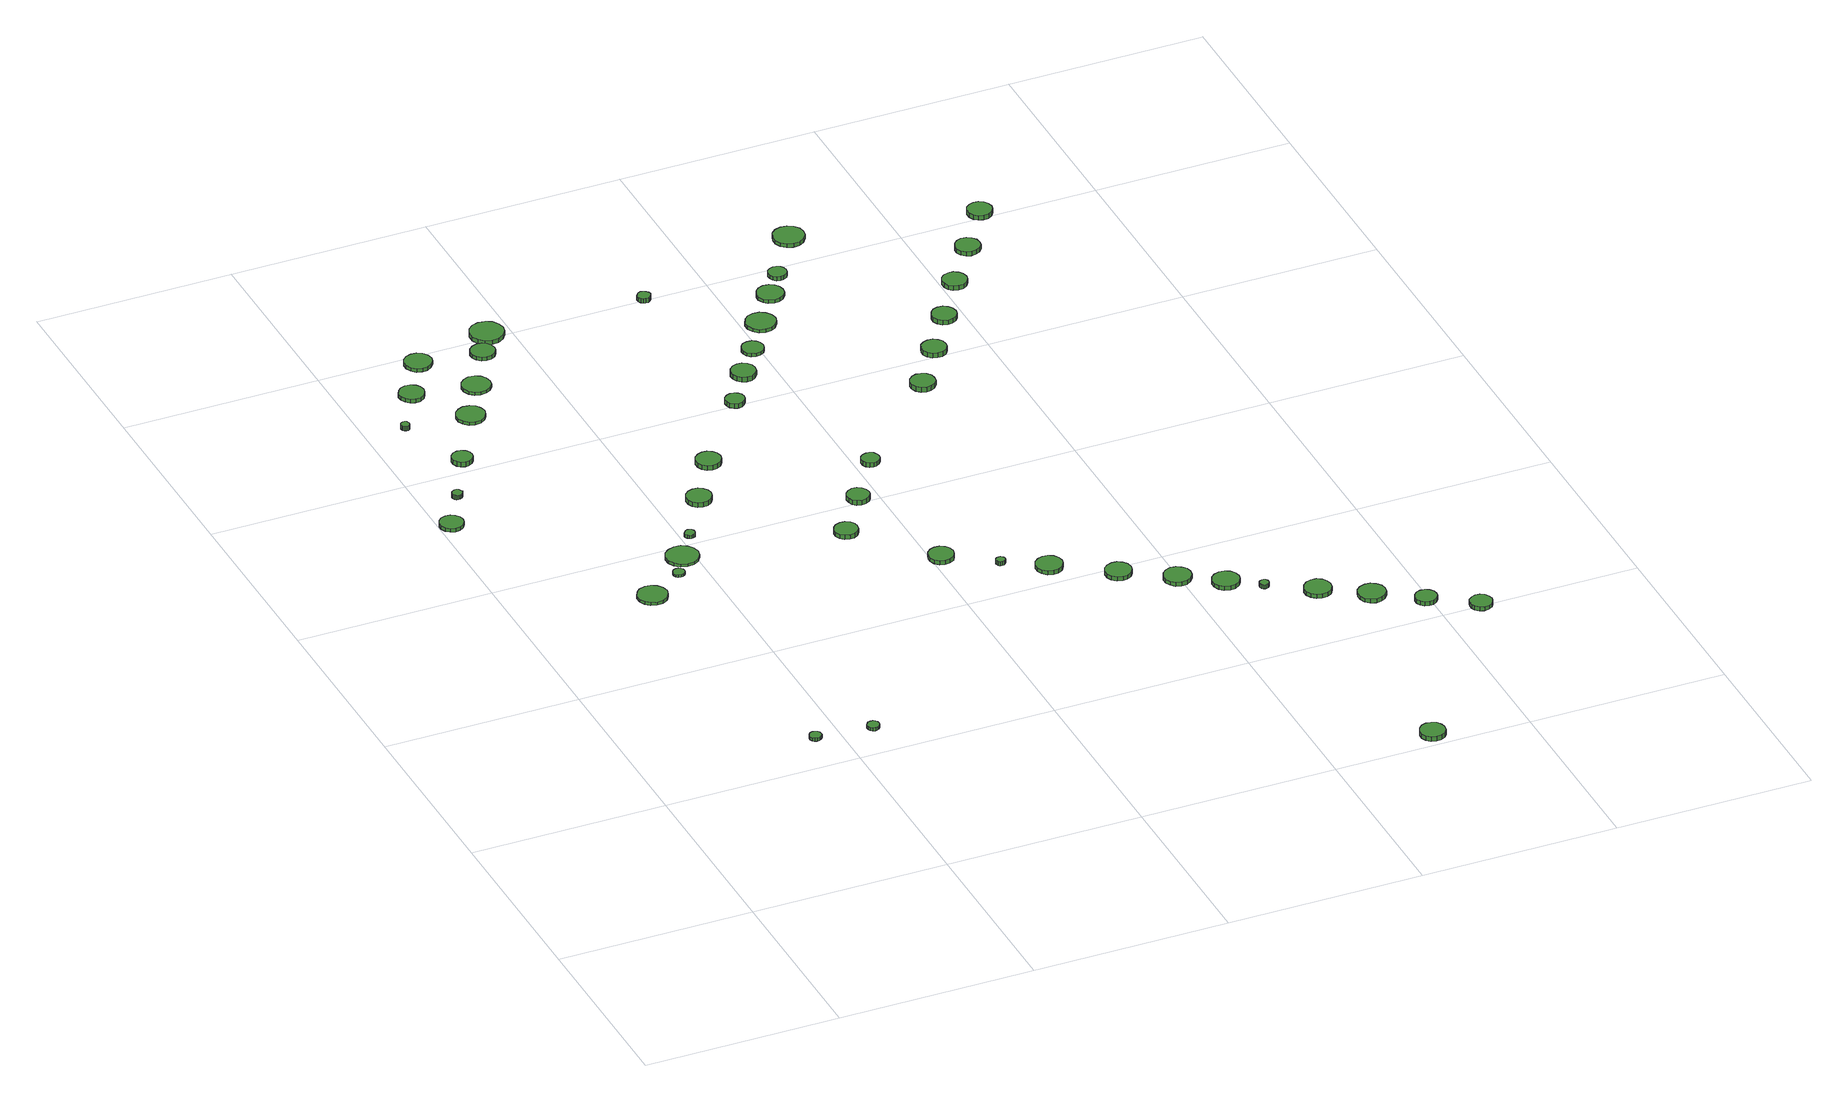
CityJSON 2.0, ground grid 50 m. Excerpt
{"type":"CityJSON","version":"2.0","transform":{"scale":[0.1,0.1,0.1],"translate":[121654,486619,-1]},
"CityObjects":{
"tree1":{"type":"SolitaryVegetationObject","attributes":{"function":"something"},"geometry":[{"type":"MultiSurface","lod":"1","boundaries":[[[0,1,2,3,4,5,6,7,8,9,10,11,12,13,14]],[[15,16,17,18,19,20,21,22,23,24,25,26,27,28,29]],[[0,29,28,1]],[[1,28,27,2]],[[2,27,26,3]],[[3,26,25,4]],[[4,25,24,5]],[[5,24,23,6]],[[6,23,22,7]],[[7,22,21,8]],[[8,21,20,9]],[[9,20,19,10]],[[10,19,18,11]],[[11,18,17,12]],[[12,17,16,13]],[[13,16,15,14]],[[14,15,29,0]]]}]},
"tree2":{"type":"SolitaryVegetationObject","attributes":{"function":"something"},"geometry":[{"type":"MultiSurface","lod":"1","boundaries":[[[30,31,32,33,34,35,36,37,38,39,40,41,42,43,44]],[[45,46,47,48,49,50,51,52,53,54,55,56,57,58,59]],[[30,59,58,31]],[[31,58,57,32]],[[32,57,56,33]],[[33,56,55,34]],[[34,55,54,35]],[[35,54,53,36]],[[36,53,52,37]],[[37,52,51,38]],[[38,51,50,39]],[[39,50,49,40]],[[40,49,48,41]],[[41,48,47,42]],[[42,47,46,43]],[[43,46,45,44]],[[44,45,59,30]]]}]},
"tree3":{"type":"SolitaryVegetationObject","attributes":{"function":"something"},"geometry":[{"type":"MultiSurface","lod":"1","boundaries":[[[60,61,62,63,64,65,66,67,68,69,70,71,72,73,74]],[[75,76,77,78,79,80,81,82,83,84,85,86,87,88,89]],[[60,89,88,61]],[[61,88,87,62]],[[62,87,86,63]],[[63,86,85,64]],[[64,85,84,65]],[[65,84,83,66]],[[66,83,82,67]],[[67,82,81,68]],[[68,81,80,69]],[[69,80,79,70]],[[70,79,78,71]],[[71,78,77,72]],[[72,77,76,73]],[[73,76,75,74]],[[74,75,89,60]]]}]},
"tree4":{"type":"SolitaryVegetationObject","attributes":{"function":"something"},"geometry":[{"type":"MultiSurface","lod":"1","boundaries":[[[90,91,92,93,94,95,96,97,98,99,100,101,102,103,104]],[[105,106,107,108,109,110,111,112,113,114,115,116,117,118,119]],[[90,119,118,91]],[[91,118,117,92]],[[92,117,116,93]],[[93,116,115,94]],[[94,115,114,95]],[[95,114,113,96]],[[96,113,112,97]],[[97,112,111,98]],[[98,111,110,99]],[[99,110,109,100]],[[100,109,108,101]],[[101,108,107,102]],[[102,107,106,103]],[[103,106,105,104]],[[104,105,119,90]]]}]},
"tree5":{"type":"SolitaryVegetationObject","attributes":{"function":"something"},"geometry":[{"type":"MultiSurface","lod":"1","boundaries":[[[120,121,122,123,124,125,126,127,128,129,130,131,132,133,134]],[[135,136,137,138,139,140,141,142,143,144,145,146,147,148,149]],[[120,149,148,121]],[[121,148,147,122]],[[122,147,146,123]],[[123,146,145,124]],[[124,145,144,125]],[[125,144,143,126]],[[126,143,142,127]],[[127,142,141,128]],[[128,141,140,129]],[[129,140,139,130]],[[130,139,138,131]],[[131,138,137,132]],[[132,137,136,133]],[[133,136,135,134]],[[134,135,149,120]]]}]},
"tree6":{"type":"SolitaryVegetationObject","attributes":{"function":"something"},"geometry":[{"type":"MultiSurface","lod":"1","boundaries":[[[150,151,152,153,154,155,156,157,158,159,160,161,162,163,164]],[[165,166,167,168,169,170,171,172,173,174,175,176,177,178,179]],[[150,179,178,151]],[[151,178,177,152]],[[152,177,176,153]],[[153,176,175,154]],[[154,175,174,155]],[[155,174,173,156]],[[156,173,172,157]],[[157,172,171,158]],[[158,171,170,159]],[[159,170,169,160]],[[160,169,168,161]],[[161,168,167,162]],[[162,167,166,163]],[[163,166,165,164]],[[164,165,179,150]]]}]},
"tree7":{"type":"SolitaryVegetationObject","attributes":{"function":"something"},"geometry":[{"type":"MultiSurface","lod":"1","boundaries":[[[180,181,182,183,184,185,186,187,188,189,190,191,192,193,194]],[[195,196,197,198,199,200,201,202,203,204,205,206,207,208,209]],[[180,209,208,181]],[[181,208,207,182]],[[182,207,206,183]],[[183,206,205,184]],[[184,205,204,185]],[[185,204,203,186]],[[186,203,202,187]],[[187,202,201,188]],[[188,201,200,189]],[[189,200,199,190]],[[190,199,198,191]],[[191,198,197,192]],[[192,197,196,193]],[[193,196,195,194]],[[194,195,209,180]]]}]},
"tree8":{"type":"SolitaryVegetationObject","attributes":{"function":"something"},"geometry":[{"type":"MultiSurface","lod":"1","boundaries":[[[210,211,212,213,214,215,216,217,218,219,220,221,222,223,224]],[[225,226,227,228,229,230,231,232,233,234,235,236,237,238,239]],[[210,239,238,211]],[[211,238,237,212]],[[212,237,236,213]],[[213,236,235,214]],[[214,235,234,215]],[[215,234,233,216]],[[216,233,232,217]],[[217,232,231,218]],[[218,231,230,219]],[[219,230,229,220]],[[220,229,228,221]],[[221,228,227,222]],[[222,227,226,223]],[[223,226,225,224]],[[224,225,239,210]]]}]},
"tree9":{"type":"SolitaryVegetationObject","attributes":{"function":"something"},"geometry":[{"type":"MultiSurface","lod":"1","boundaries":[[[240,241,242,243,244,245,246,247,248,249,250,251,252,253,254]],[[255,256,257,258,259,260,261,262,263,264,265,266,267,268,269]],[[240,269,268,241]],[[241,268,267,242]],[[242,267,266,243]],[[243,266,265,244]],[[244,265,264,245]],[[245,264,263,246]],[[246,263,262,247]],[[247,262,261,248]],[[248,261,260,249]],[[249,260,259,250]],[[250,259,258,251]],[[251,258,257,252]],[[252,257,256,253]],[[253,256,255,254]],[[254,255,269,240]]]}]},
"tree10":{"type":"SolitaryVegetationObject","attributes":{"function":"something"},"geometry":[{"type":"MultiSurface","lod":"1","boundaries":[[[270,271,272,273,274,275,276,277,278,279,280,281,282,283,284]],[[285,286,287,288,289,290,291,292,293,294,295,296,297,298,299]],[[270,299,298,271]],[[271,298,297,272]],[[272,297,296,273]],[[273,296,295,274]],[[274,295,294,275]],[[275,294,293,276]],[[276,293,292,277]],[[277,292,291,278]],[[278,291,290,279]],[[279,290,289,280]],[[280,289,288,281]],[[281,288,287,282]],[[282,287,286,283]],[[283,286,285,284]],[[284,285,299,270]]]}]},
"tree11":{"type":"SolitaryVegetationObject","attributes":{"function":"something"},"geometry":[{"type":"MultiSurface","lod":"1","boundaries":[[[300,301,302,303,304,305,306,307,308,309,310,311,312,313,314]],[[315,316,317,318,319,320,321,322,323,324,325,326,327,328,329]],[[300,329,328,301]],[[301,328,327,302]],[[302,327,326,303]],[[303,326,325,304]],[[304,325,324,305]],[[305,324,323,306]],[[306,323,322,307]],[[307,322,321,308]],[[308,321,320,309]],[[309,320,319,310]],[[310,319,318,311]],[[311,318,317,312]],[[312,317,316,313]],[[313,316,315,314]],[[314,315,329,300]]]}]},
"tree12":{"type":"SolitaryVegetationObject","attributes":{"function":"something"},"geometry":[{"type":"MultiSurface","lod":"1","boundaries":[[[330,331,332,333,334,335,336,337,338,339,340,341,342,343,344]],[[345,346,347,348,349,350,351,352,353,354,355,356,357,358,359]],[[330,359,358,331]],[[331,358,357,332]],[[332,357,356,333]],[[333,356,355,334]],[[334,355,354,335]],[[335,354,353,336]],[[336,353,352,337]],[[337,352,351,338]],[[338,351,350,339]],[[339,350,349,340]],[[340,349,348,341]],[[341,348,347,342]],[[342,347,346,343]],[[343,346,345,344]],[[344,345,359,330]]]}]},
"tree13":{"type":"SolitaryVegetationObject","attributes":{"function":"something"},"geometry":[{"type":"MultiSurface","lod":"1","boundaries":[[[360,361,362,363,364,365,366,367,368,369,370,371,372,373,374]],[[375,376,377,378,379,380,381,382,383,384,385,386,387,388,389]],[[360,389,388,361]],[[361,388,387,362]],[[362,387,386,363]],[[363,386,385,364]],[[364,385,384,365]],[[365,384,383,366]],[[366,383,382,367]],[[367,382,381,368]],[[368,381,380,369]],[[369,380,379,370]],[[370,379,378,371]],[[371,378,377,372]],[[372,377,376,373]],[[373,376,375,374]],[[374,375,389,360]]]}]},
"tree14":{"type":"SolitaryVegetationObject","attributes":{"function":"something"},"geometry":[{"type":"MultiSurface","lod":"1","boundaries":[[[390,391,392,393,394,395,396,397,398,399,400,401,402,403,404]],[[405,406,407,408,409,410,411,412,413,414,415,416,417,418,419]],[[390,419,418,391]],[[391,418,417,392]],[[392,417,416,393]],[[393,416,415,394]],[[394,415,414,395]],[[395,414,413,396]],[[396,413,412,397]],[[397,412,411,398]],[[398,411,410,399]],[[399,410,409,400]],[[400,409,408,401]],[[401,408,407,402]],[[402,407,406,403]],[[403,406,405,404]],[[404,405,419,390]]]}]},
"tree15":{"type":"SolitaryVegetationObject","attributes":{"function":"something"},"geometry":[{"type":"MultiSurface","lod":"1","boundaries":[[[420,421,422,423,424,425,426,427,428,429,430,431,432,433,434]],[[435,436,437,438,439,440,441,442,443,444,445,446,447,448,449]],[[420,449,448,421]],[[421,448,447,422]],[[422,447,446,423]],[[423,446,445,424]],[[424,445,444,425]],[[425,444,443,426]],[[426,443,442,427]],[[427,442,441,428]],[[428,441,440,429]],[[429,440,439,430]],[[430,439,438,431]],[[431,438,437,432]],[[432,437,436,433]],[[433,436,435,434]],[[434,435,449,420]]]}]},
"tree16":{"type":"SolitaryVegetationObject","attributes":{"function":"something"},"geometry":[{"type":"MultiSurface","lod":"1","boundaries":[[[450,451,452,453,454,455,456,457,458,459,460,461,462,463,464]],[[465,466,467,468,469,470,471,472,473,474,475,476,477,478,479]],[[450,479,478,451]],[[451,478,477,452]],[[452,477,476,453]],[[453,476,475,454]],[[454,475,474,455]],[[455,474,473,456]],[[456,473,472,457]],[[457,472,471,458]],[[458,471,470,459]],[[459,470,469,460]],[[460,469,468,461]],[[461,468,467,462]],[[462,467,466,463]],[[463,466,465,464]],[[464,465,479,450]]]}]},
"tree17":{"type":"SolitaryVegetationObject","attributes":{"function":"something"},"geometry":[{"type":"MultiSurface","lod":"1","boundaries":[[[480,481,482,483,484,485,486,487,488,489,490,491,492,493,494]],[[495,496,497,498,499,500,501,502,503,504,505,506,507,508,509]],[[480,509,508,481]],[[481,508,507,482]],[[482,507,506,483]],[[483,506,505,484]],[[484,505,504,485]],[[485,504,503,486]],[[486,503,502,487]],[[487,502,501,488]],[[488,501,500,489]],[[489,500,499,490]],[[490,499,498,491]],[[491,498,497,492]],[[492,497,496,493]],[[493,496,495,494]],[[494,495,509,480]]]}]},
"tree18":{"type":"SolitaryVegetationObject","attributes":{"function":"something"},"geometry":[{"type":"MultiSurface","lod":"1","boundaries":[[[510,511,512,513,514,515,516,517,518,519,520,521,522,523,524]],[[525,526,527,528,529,530,531,532,533,534,535,536,537,538,539]],[[510,539,538,511]],[[511,538,537,512]],[[512,537,536,513]],[[513,536,535,514]],[[514,535,534,515]],[[515,534,533,516]],[[516,533,532,517]],[[517,532,531,518]],[[518,531,530,519]],[[519,530,529,520]],[[520,529,528,521]],[[521,528,527,522]],[[522,527,526,523]],[[523,526,525,524]],[[524,525,539,510]]]}]},
"tree19":{"type":"SolitaryVegetationObject","attributes":{"function":"something"},"geometry":[{"type":"MultiSurface","lod":"1","boundaries":[[[540,541,542,543,544,545,546,547,548,549,550,551,552,553,554]],[[555,556,557,558,559,560,561,562,563,564,565,566,567,568,569]],[[540,569,568,541]],[[541,568,567,542]],[[542,567,566,543]],[[543,566,565,544]],[[544,565,564,545]],[[545,564,563,546]],[[546,563,562,547]],[[547,562,561,548]],[[548,561,560,549]],[[549,560,559,550]],[[550,559,558,551]],[[551,558,557,552]],[[552,557,556,553]],[[553,556,555,554]],[[554,555,569,540]]]}]},
"tree20":{"type":"SolitaryVegetationObject","attributes":{"function":"something"},"geometry":[{"type":"MultiSurface","lod":"1","boundaries":[[[570,571,572,573,574,575,576,577,578,579,580,581,582,583,584]],[[585,586,587,588,589,590,591,592,593,594,595,596,597,598,599]],[[570,599,598,571]],[[571,598,597,572]],[[572,597,596,573]],[[573,596,595,574]],[[574,595,594,575]],[[575,594,593,576]],[[576,593,592,577]],[[577,592,591,578]],[[578,591,590,579]],[[579,590,589,580]],[[580,589,588,581]],[[581,588,587,582]],[[582,587,586,583]],[[583,586,585,584]],[[584,585,599,570]]]}]},
"tree21":{"type":"SolitaryVegetationObject","attributes":{"function":"something"},"geometry":[{"type":"MultiSurface","lod":"1","boundaries":[[[600,601,602,603,604,605,606,607,608,609,610,611,612,613,614]],[[615,616,617,618,619,620,621,622,623,624,625,626,627,628,629]],[[600,629,628,601]],[[601,628,627,602]],[[602,627,626,603]],[[603,626,625,604]],[[604,625,624,605]],[[605,624,623,606]],[[606,623,622,607]],[[607,622,621,608]],[[608,621,620,609]],[[609,620,619,610]],[[610,619,618,611]],[[611,618,617,612]],[[612,617,616,613]],[[613,616,615,614]],[[614,615,629,600]]]}]},
"tree22":{"type":"SolitaryVegetationObject","attributes":{"function":"something"},"geometry":[{"type":"MultiSurface","lod":"1","boundaries":[[[630,631,632,633,634,635,636,637,638,639,640,641,642,643,644]],[[645,646,647,648,649,650,651,652,653,654,655,656,657,658,659]],[[630,659,658,631]],[[631,658,657,632]],[[632,657,656,633]],[[633,656,655,634]],[[634,655,654,635]],[[635,654,653,636]],[[636,653,652,637]],[[637,652,651,638]],[[638,651,650,639]],[[639,650,649,640]],[[640,649,648,641]],[[641,648,647,642]],[[642,647,646,643]],[[643,646,645,644]],[[644,645,659,630]]]}]},
"tree23":{"type":"SolitaryVegetationObject","attributes":{"function":"something"},"geometry":[{"type":"MultiSurface","lod":"1","boundaries":[[[660,661,662,663,664,665,666,667,668,669,670,671,672,673,674]],[[675,676,677,678,679,680,681,682,683,684,685,686,687,688,689]],[[660,689,688,661]],[[661,688,687,662]],[[662,687,686,663]],[[663,686,685,664]],[[664,685,684,665]],[[665,684,683,666]],[[666,683,682,667]],[[667,682,681,668]],[[668,681,680,669]],[[669,680,679,670]],[[670,679,678,671]],[[671,678,677,672]],[[672,677,676,673]],[[673,676,675,674]],[[674,675,689,660]]]}]},
"tree24":{"type":"SolitaryVegetationObject","attributes":{"function":"something"},"geometry":[{"type":"MultiSurface","lod":"1","boundaries":[[[690,691,692,693,694,695,696,697,698,699,700,701,702,703,704]],[[705,706,707,708,709,710,711,712,713,714,715,716,717,718,719]],[[690,719,718,691]],[[691,718,717,692]],[[692,717,716,693]],[[693,716,715,694]],[[694,715,714,695]],[[695,714,713,696]],[[696,713,712,697]],[[697,712,711,698]],[[698,711,710,699]],[[699,710,709,700]],[[700,709,708,701]],[[701,708,707,702]],[[702,707,706,703]],[[703,706,705,704]],[[704,705,719,690]]]}]},
"tree25":{"type":"SolitaryVegetationObject","attributes":{"function":"something"},"geometry":[{"type":"MultiSurface","lod":"1","boundaries":[[[720,721,722,723,724,725,726,727,728,729,730,731,732,733,734]],[[735,736,737,738,739,740,741,742,743,744,745,746,747,748,749]],[[720,749,748,721]],[[721,748,747,722]],[[722,747,746,723]],[[723,746,745,724]],[[724,745,744,725]],[[725,744,743,726]],[[726,743,742,727]],[[727,742,741,728]],[[728,741,740,729]],[[729,740,739,730]],[[730,739,738,731]],[[731,738,737,732]],[[732,737,736,733]],[[733,736,735,734]],[[734,735,749,720]]]}]},
"tree26":{"type":"SolitaryVegetationObject","attributes":{"function":"something"},"geometry":[{"type":"MultiSurface","lod":"1","boundaries":[[[750,751,752,753,754,755,756,757,758,759,760,761,762,763,764]],[[765,766,767,768,769,770,771,772,773,774,775,776,777,778,779]],[[750,779,778,751]],[[751,778,777,752]],[[752,777,776,753]],[[753,776,775,754]],[[754,775,774,755]],[[755,774,773,756]],[[756,773,772,757]],[[757,772,771,758]],[[758,771,770,759]],[[759,770,769,760]],[[760,769,768,761]],[[761,768,767,762]],[[762,767,766,763]],[[763,766,765,764]],[[764,765,779,750]]]}]},
"tree27":{"type":"SolitaryVegetationObject","attributes":{"function":"something"},"geometry":[{"type":"MultiSurface","lod":"1","boundaries":[[[780,781,782,783,784,785,786,787,788,789,790,791,792,793,794]],[[795,796,797,798,799,800,801,802,803,804,805,806,807,808,809]],[[780,809,808,781]],[[781,808,807,782]],[[782,807,806,783]],[[783,806,805,784]],[[784,805,804,785]],[[785,804,803,786]],[[786,803,802,787]],[[787,802,801,788]],[[788,801,800,789]],[[789,800,799,790]],[[790,799,798,791]],[[791,798,797,792]],[[792,797,796,793]],[[793,796,795,794]],[[794,795,809,780]]]}]},
"tree28":{"type":"SolitaryVegetationObject","attributes":{"function":"something"},"geometry":[{"type":"MultiSurface","lod":"1","boundaries":[[[810,811,812,813,814,815,816,817,818,819,820,821,822,823,824]],[[825,826,827,828,829,830,831,832,833,834,835,836,837,838,839]],[[810,839,838,811]],[[811,838,837,812]],[[812,837,836,813]],[[813,836,835,814]],[[814,835,834,815]],[[815,834,833,816]],[[816,833,832,817]],[[817,832,831,818]],[[818,831,830,819]],[[819,830,829,820]],[[820,829,828,821]],[[821,828,827,822]],[[822,827,826,823]],[[823,826,825,824]],[[824,825,839,810]]]}]},
"tree29":{"type":"SolitaryVegetationObject","attributes":{"function":"something"},"geometry":[{"type":"MultiSurface","lod":"1","boundaries":[[[840,841,842,843,844,845,846,847,848,849,850,851,852,853,854]],[[855,856,857,858,859,860,861,862,863,864,865,866,867,868,869]],[[840,869,868,841]],[[841,868,867,842]],[[842,867,866,843]],[[843,866,865,844]],[[844,865,864,845]],[[845,864,863,846]],[[846,863,862,847]],[[847,862,861,848]],[[848,861,860,849]],[[849,860,859,850]],[[850,859,858,851]],[[851,858,857,852]],[[852,857,856,853]],[[853,856,855,854]],[[854,855,869,840]]]}]},
"tree30":{"type":"SolitaryVegetationObject","attributes":{"function":"something"},"geometry":[{"type":"MultiSurface","lod":"1","boundaries":[[[870,871,872,873,874,875,876,877,878,879,880,881,882,883,884]],[[885,886,887,888,889,890,891,892,893,894,895,896,897,898,899]],[[870,899,898,871]],[[871,898,897,872]],[[872,897,896,873]],[[873,896,895,874]],[[874,895,894,875]],[[875,894,893,876]],[[876,893,892,877]],[[877,892,891,878]],[[878,891,890,879]],[[879,890,889,880]],[[880,889,888,881]],[[881,888,887,882]],[[882,887,886,883]],[[883,886,885,884]],[[884,885,899,870]]]}]},
"tree31":{"type":"SolitaryVegetationObject","attributes":{"function":"something"},"geometry":[{"type":"MultiSurface","lod":"1","boundaries":[[[900,901,902,903,904,905,906,907,908,909,910,911,912,913,914]],[[915,916,917,918,919,920,921,922,923,924,925,926,927,928,929]],[[900,929,928,901]],[[901,928,927,902]],[[902,927,926,903]],[[903,926,925,904]],[[904,925,924,905]],[[905,924,923,906]],[[906,923,922,907]],[[907,922,921,908]],[[908,921,920,909]],[[909,920,919,910]],[[910,919,918,911]],[[911,918,917,912]],[[912,917,916,913]],[[913,916,915,914]],[[914,915,929,900]]]}]},
"tree32":{"type":"SolitaryVegetationObject","attributes":{"function":"something"},"geometry":[{"type":"MultiSurface","lod":"1","boundaries":[[[930,931,932,933,934,935,936,937,938,939,940,941,942,943,944]],[[945,946,947,948,949,950,951,952,953,954,955,956,957,958,959]],[[930,959,958,931]],[[931,958,957,932]],[[932,957,956,933]],[[933,956,955,934]],[[934,955,954,935]],[[935,954,953,936]],[[936,953,952,937]],[[937,952,951,938]],[[938,951,950,939]],[[939,950,949,940]],[[940,949,948,941]],[[941,948,947,942]],[[942,947,946,943]],[[943,946,945,944]],[[944,945,959,930]]]}]},
"tree33":{"type":"SolitaryVegetationObject","attributes":{"function":"something"},"geometry":[{"type":"MultiSurface","lod":"1","boundaries":[[[960,961,962,963,964,965,966,967,968,969,970,971,972,973,974]],[[975,976,977,978,979,980,981,982,983,984,985,986,987,988,989]],[[960,989,988,961]],[[961,988,987,962]],[[962,987,986,963]],[[963,986,985,964]],[[964,985,984,965]],[[965,984,983,966]],[[966,983,982,967]],[[967,982,981,968]],[[968,981,980,969]],[[969,980,979,970]],[[970,979,978,971]],[[971,978,977,972]],[[972,977,976,973]],[[973,976,975,974]],[[974,975,989,960]]]}]},
"tree34":{"type":"SolitaryVegetationObject","attributes":{"function":"something"},"geometry":[{"type":"MultiSurface","lod":"1","boundaries":[[[990,991,992,993,994,995,996,997,998,999,1000,1001,1002,1003,1004]],[[1005,1006,1007,1008,1009,1010,1011,1012,1013,1014,1015,1016,1017,1018,1019]],[[990,1019,1018,991]],[[991,1018,1017,992]],[[992,1017,1016,993]],[[993,1016,1015,994]],[[994,1015,1014,995]],[[995,1014,1013,996]],[[996,1013,1012,997]],[[997,1012,1011,998]],[[998,1011,1010,999]],[[999,1010,1009,1000]],[[1000,1009,1008,1001]],[[1001,1008,1007,1002]],[[1002,1007,1006,1003]],[[1003,1006,1005,1004]],[[1004,1005,1019,990]]]}]},
"tree35":{"type":"SolitaryVegetationObject","attributes":{"function":"something"},"geometry":[{"type":"MultiSurface","lod":"1","boundaries":[[[1020,1021,1022,1023,1024,1025,1026,1027,1028,1029,1030,1031,1032,1033,1034]],[[1035,1036,1037,1038,1039,1040,1041,1042,1043,1044,1045,1046,1047,1048,1049]],[[1020,1049,1048,1021]],[[1021,1048,1047,1022]],[[1022,1047,1046,1023]],[[1023,1046,1045,1024]],[[1024,1045,1044,1025]],[[1025,1044,1043,1026]],[[1026,1043,1042,1027]],[[1027,1042,1041,1028]],[[1028,1041,1040,1029]],[[1029,1040,1039,1030]],[[1030,1039,1038,1031]],[[1031,1038,1037,1032]],[[1032,1037,1036,1033]],[[1033,1036,1035,1034]],[[1034,1035,1049,1020]]]}]},
"tree36":{"type":"SolitaryVegetationObject","attributes":{"function":"something"},"geometry":[{"type":"MultiSurface","lod":"1","boundaries":[[[1050,1051,1052,1053,1054,1055,1056,1057,1058,1059,1060,1061,1062,1063,1064]],[[1065,1066,1067,1068,1069,1070,1071,1072,1073,1074,1075,1076,1077,1078,1079]],[[1050,1079,1078,1051]],[[1051,1078,1077,1052]],[[1052,1077,1076,1053]],[[1053,1076,1075,1054]],[[1054,1075,1074,1055]],[[1055,1074,1073,1056]],[[1056,1073,1072,1057]],[[1057,1072,1071,1058]],[[1058,1071,1070,1059]],[[1059,1070,1069,1060]],[[1060,1069,1068,1061]],[[1061,1068,1067,1062]],[[1062,1067,1066,1063]],[[1063,1066,1065,1064]],[[1064,1065,1079,1050]]]}]},
"tree37":{"type":"SolitaryVegetationObject","attributes":{"function":"something"},"geometry":[{"type":"MultiSurface","lod":"1","boundaries":[[[1080,1081,1082,1083,1084,1085,1086,1087,1088,1089,1090,1091,1092,1093,1094]],[[1095,1096,1097,1098,1099,1100,1101,1102,1103,1104,1105,1106,1107,1108,1109]],[[1080,1109,1108,1081]],[[1081,1108,1107,1082]],[[1082,1107,1106,1083]],[[1083,1106,1105,1084]],[[1084,1105,1104,1085]],[[1085,1104,1103,1086]],[[1086,1103,1102,1087]],[[1087,1102,1101,1088]],[[1088,1101,1100,1089]],[[1089,1100,1099,1090]],[[1090,1099,1098,1091]],[[1091,1098,1097,1092]],[[1092,1097,1096,1093]],[[1093,1096,1095,1094]],[[1094,1095,1109,1080]]]}]},
"tree38":{"type":"SolitaryVegetationObject","attributes":{"function":"something"},"geometry":[{"type":"MultiSurface","lod":"1","boundaries":[[[1110,1111,1112,1113,1114,1115,1116,1117,1118,1119,1120,1121,1122,1123,1124]],[[1125,1126,1127,1128,1129,1130,1131,1132,1133,1134,1135,1136,1137,1138,1139]],[[1110,1139,1138,1111]],[[1111,1138,1137,1112]],[[1112,1137,1136,1113]],[[1113,1136,1135,1114]],[[1114,1135,1134,1115]],[[1115,1134,1133,1116]],[[1116,1133,1132,1117]],[[1117,1132,1131,1118]],[[1118,1131,1130,1119]],[[1119,1130,1129,1120]],[[1120,1129,1128,1121]],[[1121,1128,1127,1122]],[[1122,1127,1126,1123]],[[1123,1126,1125,1124]],[[1124,1125,1139,1110]]]}]},
"tree39":{"type":"SolitaryVegetationObject","attributes":{"function":"something"},"geometry":[{"type":"MultiSurface","lod":"1","boundaries":[[[1140,1141,1142,1143,1144,1145,1146,1147,1148,1149,1150,1151,1152,1153,1154]],[[1155,1156,1157,1158,1159,1160,1161,1162,1163,1164,1165,1166,1167,1168,1169]],[[1140,1169,1168,1141]],[[1141,1168,1167,1142]],[[1142,1167,1166,1143]],[[1143,1166,1165,1144]],[[1144,1165,1164,1145]],[[1145,1164,1163,1146]],[[1146,1163,1162,1147]],[[1147,1162,1161,1148]],[[1148,1161,1160,1149]],[[1149,1160,1159,1150]],[[1150,1159,1158,1151]],[[1151,1158,1157,1152]],[[1152,1157,1156,1153]],[[1153,1156,1155,1154]],[[1154,1155,1169,1140]]]}]},
"tree40":{"type":"SolitaryVegetationObject","attributes":{"function":"something"},"geometry":[{"type":"MultiSurface","lod":"1","boundaries":[[[1170,1171,1172,1173,1174,1175,1176,1177,1178,1179,1180,1181,1182,1183,1184]],[[1185,1186,1187,1188,1189,1190,1191,1192,1193,1194,1195,1196,1197,1198,1199]],[[1170,1199,1198,1171]],[[1171,1198,1197,1172]],[[1172,1197,1196,1173]],[[1173,1196,1195,1174]],[[1174,1195,1194,1175]],[[1175,1194,1193,1176]],[[1176,1193,1192,1177]],[[1177,1192,1191,1178]],[[1178,1191,1190,1179]],[[1179,1190,1189,1180]],[[1180,1189,1188,1181]],[[1181,1188,1187,1182]],[[1182,1187,1186,1183]],[[1183,1186,1185,1184]],[[1184,1185,1199,1170]]]}]},
"tree41":{"type":"SolitaryVegetationObject","attributes":{"function":"something"},"geometry":[{"type":"MultiSurface","lod":"1","boundaries":[[[1200,1201,1202,1203,1204,1205,1206,1207,1208,1209,1210,1211,1212,1213,1214]],[[1215,1216,1217,1218,1219,1220,1221,1222,1223,1224,1225,1226,1227,1228,1229]],[[1200,1229,1228,1201]],[[1201,1228,1227,1202]],[[1202,1227,1226,1203]],[[1203,1226,1225,1204]],[[1204,1225,1224,1205]],[[1205,1224,1223,1206]],[[1206,1223,1222,1207]],[[1207,1222,1221,1208]],[[1208,1221,1220,1209]],[[1209,1220,1219,1210]],[[1210,1219,1218,1211]],[[1211,1218,1217,1212]],[[1212,1217,1216,1213]],[[1213,1216,1215,1214]],[[1214,1215,1229,1200]]]}]},
"tree42":{"type":"SolitaryVegetationObject","attributes":{"function":"something"},"geometry":[{"type":"MultiSurface","lod":"1","boundaries":[[[1230,1231,1232,1233,1234,1235,1236,1237,1238,1239,1240,1241,1242,1243,1244]],[[1245,1246,1247,1248,1249,1250,1251,1252,1253,1254,1255,1256,1257,1258,1259]],[[1230,1259,1258,1231]],[[1231,1258,1257,1232]],[[1232,1257,1256,1233]],[[1233,1256,1255,1234]],[[1234,1255,1254,1235]],[[1235,1254,1253,1236]],[[1236,1253,1252,1237]],[[1237,1252,1251,1238]],[[1238,1251,1250,1239]],[[1239,1250,1249,1240]],[[1240,1249,1248,1241]],[[1241,1248,1247,1242]],[[1242,1247,1246,1243]],[[1243,1246,1245,1244]],[[1244,1245,1259,1230]]]}]},
"tree43":{"type":"SolitaryVegetationObject","attributes":{"function":"something"},"geometry":[{"type":"MultiSurface","lod":"1","boundaries":[[[1260,1261,1262,1263,1264,1265,1266,1267,1268,1269,1270,1271,1272,1273,1274]],[[1275,1276,1277,1278,1279,1280,1281,1282,1283,1284,1285,1286,1287,1288,1289]],[[1260,1289,1288,1261]],[[1261,1288,1287,1262]],[[1262,1287,1286,1263]],[[1263,1286,1285,1264]],[[1264,1285,1284,1265]],[[1265,1284,1283,1266]],[[1266,1283,1282,1267]],[[1267,1282,1281,1268]],[[1268,1281,1280,1269]],[[1269,1280,1279,1270]],[[1270,1279,1278,1271]],[[1271,1278,1277,1272]],[[1272,1277,1276,1273]],[[1273,1276,1275,1274]],[[1274,1275,1289,1260]]]}]},
"tree44":{"type":"SolitaryVegetationObject","attributes":{"function":"something"},"geometry":[{"type":"MultiSurface","lod":"1","boundaries":[[[1290,1291,1292,1293,1294,1295,1296,1297,1298,1299,1300,1301,1302,1303,1304]],[[1305,1306,1307,1308,1309,1310,1311,1312,1313,1314,1315,1316,1317,1318,1319]],[[1290,1319,1318,1291]],[[1291,1318,1317,1292]],[[1292,1317,1316,1293]],[[1293,1316,1315,1294]],[[1294,1315,1314,1295]],[[1295,1314,1313,1296]],[[1296,1313,1312,1297]],[[1297,1312,1311,1298]],[[1298,1311,1310,1299]],[[1299,1310,1309,1300]],[[1300,1309,1308,1301]],[[1301,1308,1307,1302]],[[1302,1307,1306,1303]],[[1303,1306,1305,1304]],[[1304,1305,1319,1290]]]}]},
"tree45":{"type":"SolitaryVegetationObject","attributes":{"function":"something"},"geometry":[{"type":"MultiSurface","lod":"1","boundaries":[[[1320,1321,1322,1323,1324,1325,1326,1327,1328,1329,1330,1331,1332,1333,1334]],[[1335,1336,1337,1338,1339,1340,1341,1342,1343,1344,1345,1346,1347,1348,1349]],[[1320,1349,1348,1321]],[[1321,1348,1347,1322]],[[1322,1347,1346,1323]],[[1323,1346,1345,1324]],[[1324,1345,1344,1325]],[[1325,1344,1343,1326]],[[1326,1343,1342,1327]],[[1327,1342,1341,1328]],[[1328,1341,1340,1329]],[[1329,1340,1339,1330]],[[1330,1339,1338,1331]],[[1331,1338,1337,1332]],[[1332,1337,1336,1333]],[[1333,1336,1335,1334]],[[1334,1335,1349,1320]]]}]},
"tree46":{"type":"SolitaryVegetationObject","attributes":{"function":"something"},"geometry":[{"type":"MultiSurface","lod":"1","boundaries":[[[1350,1351,1352,1353,1354,1355,1356,1357,1358,1359,1360,1361,1362,1363,1364]],[[1365,1366,1367,1368,1369,1370,1371,1372,1373,1374,1375,1376,1377,1378,1379]],[[1350,1379,1378,1351]],[[1351,1378,1377,1352]],[[1352,1377,1376,1353]],[[1353,1376,1375,1354]],[[1354,1375,1374,1355]],[[1355,1374,1373,1356]],[[1356,1373,1372,1357]],[[1357,1372,1371,1358]],[[1358,1371,1370,1359]],[[1359,1370,1369,1360]],[[1360,1369,1368,1361]],[[1361,1368,1367,1362]],[[1362,1367,1366,1363]],[[1363,1366,1365,1364]],[[1364,1365,1379,1350]]]}]},
"tree47":{"type":"SolitaryVegetationObject","attributes":{"function":"something"},"geometry":[{"type":"MultiSurface","lod":"1","boundaries":[[[1380,1381,1382,1383,1384,1385,1386,1387,1388,1389,1390,1391,1392,1393,1394]],[[1395,1396,1397,1398,1399,1400,1401,1402,1403,1404,1405,1406,1407,1408,1409]],[[1380,1409,1408,1381]],[[1381,1408,1407,1382]],[[1382,1407,1406,1383]],[[1383,1406,1405,1384]],[[1384,1405,1404,1385]],[[1385,1404,1403,1386]],[[1386,1403,1402,1387]],[[1387,1402,1401,1388]],[[1388,1401,1400,1389]],[[1389,1400,1399,1390]],[[1390,1399,1398,1391]],[[1391,1398,1397,1392]],[[1392,1397,1396,1393]],[[1393,1396,1395,1394]],[[1394,1395,1409,1380]]]}]}
},
"vertices":[
[61,1802,17],[59,1814,17],[51,1824,17],[41,1831,17],[28,1832,17],[16,1828,17],[7,1820,17],[2,1808,17],[2,1796,17],[7,1784,17],[16,1776,17],[28,1772,17],[41,1774,17],[51,1780,17],[59,1790,17],[59,1790,8],[51,1780,8],[41,1774,8],[28,1772,8],[16,1776,8],[7,1784,8],[2,1796,8],[2,1808,8],[7,1820,8],[16,1828,8],[28,1832,8],[41,1831,8],[51,1824,8],[59,1814,8],[61,1802,8],
[454,619,17],[453,625,17],[449,630,17],[443,633,17],[437,634,17],[431,632,17],[427,628,17],[424,622,17],[424,616,17],[427,610,17],[431,606,17],[437,604,17],[443,605,17],[449,608,17],[453,613,17],[453,613,8],[449,608,8],[443,605,8],[437,604,8],[431,606,8],[427,610,8],[424,616,8],[424,622,8],[427,628,8],[431,632,8],[437,634,8],[443,633,8],[449,630,8],[453,625,8],[454,619,8],
[105,1904,23],[103,1909,23],[100,1914,23],[95,1917,23],[90,1917,23],[85,1915,23],[81,1912,23],[78,1907,23],[78,1901,23],[81,1896,23],[85,1893,23],[90,1891,23],[95,1891,23],[100,1894,23],[103,1899,23],[103,1899,11],[100,1894,11],[95,1891,11],[90,1891,11],[85,1893,11],[81,1896,11],[78,1901,11],[78,1907,11],[81,1912,11],[85,1915,11],[90,1917,11],[95,1917,11],[100,1914,11],[103,1909,11],[105,1904,11],
[374,1327,17],[370,1342,17],[361,1355,17],[348,1363,17],[332,1364,17],[317,1360,17],[306,1349,17],[299,1335,17],[299,1319,17],[306,1305,17],[317,1295,17],[332,1290,17],[348,1291,17],[361,1299,17],[370,1312,17],[370,1312,9],[361,1299,9],[348,1291,9],[332,1290,9],[317,1295,9],[306,1305,9],[299,1319,9],[299,1335,9],[306,1349,9],[317,1360,9],[332,1364,9],[348,1363,9],[361,1355,9],[370,1342,9],[374,1327,9],
[596,604,17],[595,611,17],[591,616,17],[586,619,17],[580,620,17],[573,618,17],[569,613,17],[566,608,17],[566,601,17],[569,595,17],[573,591,17],[580,589,17],[586,590,17],[591,593,17],[595,598,17],[595,598,8],[591,593,8],[586,590,8],[580,589,8],[573,591,8],[569,595,8],[566,601,8],[566,608,8],[569,613,8],[573,618,8],[580,620,8],[586,619,8],[591,616,8],[595,611,8],[596,604,8],
[113,2228,19],[112,2232,19],[110,2236,19],[106,2238,19],[101,2239,19],[97,2237,19],[93,2234,19],[92,2230,19],[92,2225,19],[93,2221,19],[97,2218,19],[101,2217,19],[106,2217,19],[110,2220,19],[112,2223,19],[112,2223,7],[110,2220,7],[106,2217,7],[101,2217,7],[97,2218,7],[93,2221,7],[92,2225,7],[92,2230,7],[93,2234,7],[97,2237,7],[101,2239,7],[106,2238,7],[110,2236,7],[112,2232,7],[113,2228,7],
[190,2038,25],[188,2049,25],[182,2057,25],[172,2063,25],[162,2064,25],[151,2061,25],[143,2053,25],[139,2044,25],[139,2033,25],[143,2023,25],[151,2016,25],[162,2012,25],[172,2014,25],[182,2019,25],[188,2028,25],[188,2028,12],[182,2019,12],[172,2014,12],[162,2012,12],[151,2016,12],[143,2023,12],[139,2033,12],[139,2044,12],[143,2053,12],[151,2061,12],[162,2064,12],[172,2063,12],[182,2057,12],[188,2049,12],[190,2038,12],
[448,1392,15],[447,1398,15],[443,1403,15],[438,1407,15],[432,1407,15],[426,1405,15],[421,1401,15],[418,1395,15],[418,1389,15],[421,1383,15],[426,1379,15],[432,1377,15],[438,1378,15],[443,1381,15],[447,1386,15],[447,1386,9],[443,1381,9],[438,1378,9],[432,1377,9],[426,1379,9],[421,1383,9],[418,1389,9],[418,1395,9],[421,1401,9],[426,1405,9],[432,1407,9],[438,1407,9],[443,1403,9],[447,1398,9],[448,1392,9],
[205,2350,17],[202,2363,17],[195,2373,17],[183,2380,17],[170,2381,17],[157,2377,17],[148,2368,17],[142,2356,17],[142,2343,17],[148,2331,17],[157,2322,17],[170,2318,17],[183,2319,17],[195,2326,17],[202,2337,17],[202,2337,7],[195,2326,7],[183,2319,7],[170,2318,7],[157,2322,7],[148,2331,7],[142,2343,7],[142,2356,7],[148,2368,7],[157,2377,7],[170,2381,7],[183,2380,7],[195,2373,7],[202,2363,7],[205,2350,7],
[510,1453,16],[506,1470,16],[496,1483,16],[482,1492,16],[465,1493,16],[449,1488,16],[436,1477,16],[429,1461,16],[429,1445,16],[436,1429,16],[449,1418,16],[465,1413,16],[482,1415,16],[496,1423,16],[506,1437,16],[506,1437,8],[496,1423,8],[482,1415,8],[465,1413,8],[449,1418,8],[436,1429,8],[429,1445,8],[429,1461,8],[436,1477,8],[449,1488,8],[465,1493,8],[482,1492,8],[496,1483,8],[506,1470,8],[510,1453,8],
[299,2209,16],[295,2224,16],[287,2236,16],[274,2243,16],[258,2245,16],[244,2240,16],[233,2230,16],[227,2216,16],[227,2201,16],[233,2188,16],[244,2177,16],[258,2173,16],[274,2174,16],[287,2182,16],[295,2194,16],[295,2194,8],[287,2182,8],[274,2174,8],[258,2173,8],[244,2177,8],[233,2188,8],[227,2201,8],[227,2216,8],[233,2230,8],[244,2240,8],[258,2245,8],[274,2243,8],[287,2236,8],[295,2224,8],[299,2209,8],
[277,2467,16],[274,2481,16],[265,2493,16],[253,2500,16],[239,2501,16],[225,2497,16],[214,2487,16],[209,2474,16],[209,2460,16],[214,2447,16],[225,2437,16],[239,2433,16],[253,2434,16],[265,2442,16],[274,2453,16],[274,2453,7],[265,2442,7],[253,2434,7],[239,2433,7],[225,2437,7],[214,2447,7],[209,2460,7],[209,2474,7],[214,2487,7],[225,2497,7],[239,2501,7],[253,2500,7],[265,2493,7],[274,2481,7],[277,2467,7],
[537,1533,17],[536,1538,17],[533,1542,17],[528,1545,17],[523,1546,17],[518,1544,17],[514,1540,17],[511,1535,17],[511,1530,17],[514,1525,17],[518,1522,17],[523,1520,17],[528,1521,17],[533,1523,17],[536,1528,17],[536,1528,8],[533,1523,8],[528,1521,8],[523,1520,8],[518,1522,8],[514,1525,8],[511,1530,8],[511,1535,8],[514,1540,8],[518,1544,8],[523,1546,8],[528,1545,8],[533,1542,8],[536,1538,8],[537,1533,8],
[363,2322,15],[360,2337,15],[351,2349,15],[338,2356,15],[323,2358,15],[309,2353,15],[298,2343,15],[292,2329,15],[292,2314,15],[298,2301,15],[309,2291,15],[323,2286,15],[338,2288,15],[351,2295,15],[360,2307,15],[360,2307,7],[351,2295,7],[338,2288,7],[323,2286,7],[309,2291,7],[298,2301,7],[292,2314,7],[292,2329,7],[298,2343,7],[309,2353,7],[323,2358,7],[338,2356,7],[351,2349,7],[360,2337,7],[363,2322,7],
[638,1664,21],[635,1676,21],[627,1687,21],[616,1694,21],[603,1695,21],[590,1691,21],[580,1682,21],[575,1670,21],[575,1657,21],[580,1645,21],[590,1636,21],[603,1632,21],[616,1633,21],[627,1640,21],[635,1651,21],[635,1651,8],[627,1640,8],[616,1633,8],[603,1632,8],[590,1636,8],[580,1645,8],[575,1657,8],[575,1670,8],[580,1682,8],[590,1691,8],[603,1695,8],[616,1694,8],[627,1687,8],[635,1676,8],[638,1664,8],
[431,2447,16],[428,2460,16],[421,2470,16],[410,2476,16],[397,2478,16],[385,2474,16],[375,2465,16],[370,2454,16],[370,2441,16],[375,2429,16],[385,2420,16],[397,2417,16],[410,2418,16],[421,2424,16],[428,2435,16],[428,2435,6],[421,2424,6],[410,2418,6],[397,2417,6],[385,2420,6],[375,2429,6],[370,2441,6],[370,2454,6],[375,2465,6],[385,2474,6],[397,2478,6],[410,2476,6],[421,2470,6],[428,2460,6],[431,2447,6],
[484,2517,17],[480,2534,17],[470,2549,17],[455,2557,17],[437,2559,17],[420,2554,17],[407,2542,17],[400,2526,17],[400,2508,17],[407,2492,17],[420,2480,17],[437,2475,17],[455,2477,17],[470,2485,17],[480,2500,17],[480,2500,6],[470,2485,6],[455,2477,6],[437,2475,6],[420,2480,6],[407,2492,6],[400,2508,6],[400,2526,6],[407,2542,6],[420,2554,6],[437,2559,6],[455,2557,6],[470,2549,6],[480,2534,6],[484,2517,6],
[718,1790,28],[715,1803,28],[708,1813,28],[696,1820,28],[683,1821,28],[671,1817,28],[661,1808,28],[656,1796,28],[656,1783,28],[661,1771,28],[671,1762,28],[683,1758,28],[696,1760,28],[708,1766,28],[715,1777,28],[715,1777,15],[708,1766,15],[696,1760,15],[683,1758,15],[671,1762,15],[661,1771,15],[656,1783,15],[656,1796,15],[661,1808,15],[671,1817,15],[683,1821,15],[696,1820,15],[708,1813,15],[715,1803,15],[718,1790,15],
[894,1396,19],[892,1408,19],[885,1418,19],[874,1424,19],[862,1425,19],[850,1421,19],[841,1413,19],[836,1402,19],[836,1390,19],[841,1379,19],[850,1371,19],[862,1367,19],[874,1368,19],[885,1374,19],[892,1384,19],[892,1384,7],[885,1374,7],[874,1368,7],[862,1367,7],[850,1371,7],[841,1379,7],[836,1390,7],[836,1402,7],[841,1413,7],[850,1421,7],[862,1425,7],[874,1424,7],[885,1418,7],[892,1408,7],[894,1396,7],
[1056,1207,19],[1053,1220,19],[1046,1230,19],[1034,1237,19],[1021,1238,19],[1009,1234,19],[999,1225,19],[994,1213,19],[994,1200,19],[999,1188,19],[1009,1179,19],[1021,1175,19],[1034,1177,19],[1046,1183,19],[1053,1194,19],[1053,1194,8],[1046,1183,8],[1034,1177,8],[1021,1175,8],[1009,1179,8],[999,1188,8],[994,1200,8],[994,1213,8],[999,1225,8],[1009,1234,8],[1021,1238,8],[1034,1237,8],[1046,1230,8],[1053,1220,8],[1056,1207,8],
[979,1518,20],[976,1529,20],[969,1539,20],[959,1545,20],[947,1546,20],[936,1542,20],[927,1534,20],[923,1524,20],[923,1512,20],[927,1501,20],[936,1493,20],[947,1490,20],[959,1491,20],[969,1497,20],[976,1506,20],[976,1506,7],[969,1497,7],[959,1491,7],[947,1490,7],[936,1493,7],[927,1501,7],[923,1512,7],[923,1524,7],[927,1534,7],[936,1542,7],[947,1546,7],[959,1545,7],[969,1539,7],[976,1529,7],[979,1518,7],
[872,1997,30],[870,2007,30],[864,2015,30],[856,2020,30],[845,2021,30],[836,2018,30],[828,2011,30],[824,2002,30],[824,1992,30],[828,1982,30],[836,1976,30],[845,1972,30],[856,1974,30],[864,1979,30],[870,1987,30],[870,1987,18],[864,1979,18],[856,1974,18],[845,1972,18],[836,1976,18],[828,1982,18],[824,1992,18],[824,2002,18],[828,2011,18],[836,2018,18],[845,2021,18],[856,2020,18],[864,2015,18],[870,2007,18],[872,1997,18],
[1154,1127,19],[1153,1132,19],[1150,1135,19],[1146,1138,19],[1141,1138,19],[1137,1137,19],[1133,1134,19],[1131,1129,19],[1131,1125,19],[1133,1120,19],[1137,1117,19],[1141,1116,19],[1146,1116,19],[1150,1119,19],[1153,1122,19],[1153,1122,8],[1150,1119,8],[1146,1116,8],[1141,1116,8],[1137,1117,8],[1133,1120,8],[1131,1125,8],[1131,1129,8],[1133,1134,8],[1137,1137,8],[1141,1138,8],[1146,1138,8],[1150,1135,8],[1153,1132,8],[1154,1127,8],
[1061,1644,23],[1059,1653,23],[1054,1661,23],[1045,1666,23],[1036,1667,23],[1027,1664,23],[1020,1658,23],[1016,1649,23],[1016,1639,23],[1020,1630,23],[1027,1624,23],[1036,1621,23],[1045,1622,23],[1054,1627,23],[1059,1635,23],[1059,1635,11],[1054,1627,11],[1045,1622,11],[1036,1621,11],[1027,1624,11],[1020,1630,11],[1016,1639,11],[1016,1649,11],[1020,1658,11],[1027,1664,11],[1036,1667,11],[1045,1666,11],[1054,1661,11],[1059,1653,11],[1061,1644,11],
[951,2112,21],[949,2125,21],[941,2135,21],[930,2142,21],[917,2143,21],[905,2139,21],[895,2130,21],[890,2119,21],[890,2106,21],[895,2094,21],[905,2085,21],[917,2081,21],[930,2082,21],[941,2089,21],[949,2099,21],[949,2099,8],[941,2089,8],[930,2082,8],[917,2081,8],[905,2085,8],[895,2094,8],[890,2106,8],[890,2119,8],[895,2130,8],[905,2139,8],[917,2143,8],[930,2142,8],[941,2135,8],[949,2125,8],[951,2112,8],
[1273,1065,19],[1270,1079,19],[1262,1090,19],[1250,1097,19],[1236,1098,19],[1223,1094,19],[1212,1085,19],[1207,1072,19],[1207,1058,19],[1212,1046,19],[1223,1036,19],[1236,1032,19],[1250,1033,19],[1262,1040,19],[1270,1052,19],[1270,1052,8],[1262,1040,8],[1250,1033,8],[1236,1032,8],[1223,1036,8],[1212,1046,8],[1207,1058,8],[1207,1072,8],[1212,1085,8],[1223,1094,8],[1236,1098,8],[1250,1097,8],[1262,1090,8],[1270,1079,8],[1273,1065,8],
[856,2502,21],[854,2509,21],[850,2514,21],[844,2518,21],[837,2519,21],[831,2516,21],[826,2512,21],[823,2506,21],[823,2499,21],[826,2492,21],[831,2488,21],[837,2486,21],[844,2486,21],[850,2490,21],[854,2495,21],[854,2495,9],[850,2490,9],[844,2486,9],[837,2486,9],[831,2488,9],[826,2492,9],[823,2499,9],[823,2506,9],[826,2512,9],[831,2516,9],[837,2519,9],[844,2518,9],[850,2514,9],[854,2509,9],[856,2502,9],
[1012,2201,16],[1009,2212,16],[1003,2221,16],[993,2227,16],[981,2228,16],[970,2225,16],[962,2217,16],[957,2206,16],[957,2195,16],[962,2184,16],[970,2177,16],[981,2173,16],[993,2174,16],[1003,2180,16],[1009,2189,16],[1009,2189,7],[1003,2180,7],[993,2174,7],[981,2173,7],[970,2177,7],[962,2184,7],[957,2195,7],[957,2206,7],[962,2217,7],[970,2225,7],[981,2228,7],[993,2227,7],[1003,2221,7],[1009,2212,7],[1012,2201,7],
[1410,974,19],[1407,988,19],[1399,999,19],[1387,1006,19],[1374,1007,19],[1361,1003,19],[1350,994,19],[1345,981,19],[1345,967,19],[1350,955,19],[1361,945,19],[1374,941,19],[1387,942,19],[1399,949,19],[1407,961,19],[1407,961,8],[1399,949,8],[1387,942,8],[1374,941,8],[1361,945,8],[1350,955,8],[1345,967,8],[1345,981,8],[1350,994,8],[1361,1003,8],[1374,1007,8],[1387,1006,8],[1399,999,8],[1407,988,8],[1410,974,8],
[1086,2297,15],[1083,2312,15],[1073,2325,15],[1060,2333,15],[1044,2334,15],[1029,2330,15],[1018,2319,15],[1011,2305,15],[1011,2289,15],[1018,2275,15],[1029,2264,15],[1044,2260,15],[1060,2261,15],[1073,2269,15],[1083,2282,15],[1083,2282,6],[1073,2269,6],[1060,2261,6],[1044,2260,6],[1029,2264,6],[1018,2275,6],[1011,2289,6],[1011,2305,6],[1018,2319,6],[1029,2330,6],[1044,2334,6],[1060,2333,6],[1073,2325,6],[1083,2312,6],[1086,2297,6],
[1529,898,19],[1526,912,19],[1517,923,19],[1505,930,19],[1491,932,19],[1477,927,19],[1467,918,19],[1461,905,19],[1461,890,19],[1467,878,19],[1477,868,19],[1491,864,19],[1505,865,19],[1517,872,19],[1526,884,19],[1526,884,8],[1517,872,8],[1505,865,8],[1491,864,8],[1477,868,8],[1467,878,8],[1461,890,8],[1461,905,8],[1467,918,8],[1477,927,8],[1491,932,8],[1505,930,8],[1517,923,8],[1526,912,8],[1529,898,8],
[1796,32,28],[1793,45,28],[1786,56,28],[1774,62,28],[1761,64,28],[1749,60,28],[1739,51,28],[1734,39,28],[1734,26,28],[1739,14,28],[1749,5,28],[1761,1,28],[1774,2,28],[1786,9,28],[1793,19,28],[1793,19,15],[1786,9,15],[1774,2,15],[1761,1,15],[1749,5,15],[1739,14,15],[1734,26,15],[1734,39,15],[1739,51,15],[1749,60,15],[1761,64,15],[1774,62,15],[1786,56,15],[1793,45,15],[1796,32,15],
[1152,2400,15],[1149,2414,15],[1141,2425,15],[1129,2432,15],[1115,2434,15],[1101,2429,15],[1091,2420,15],[1085,2407,15],[1085,2393,15],[1091,2380,15],[1101,2371,15],[1115,2366,15],[1129,2368,15],[1141,2375,15],[1149,2386,15],[1149,2386,6],[1141,2375,6],[1129,2368,6],[1115,2366,6],[1101,2371,6],[1091,2380,6],[1085,2393,6],[1085,2407,6],[1091,2420,6],[1101,2429,6],[1115,2434,6],[1129,2432,6],[1141,2425,6],[1149,2414,6],[1152,2400,6],
[1625,835,19],[1622,848,19],[1614,860,19],[1602,867,19],[1588,868,19],[1574,864,19],[1564,855,19],[1558,842,19],[1558,828,19],[1564,815,19],[1574,805,19],[1588,801,19],[1602,802,19],[1614,810,19],[1622,821,19],[1622,821,8],[1614,810,8],[1602,802,8],[1588,801,8],[1574,805,8],[1564,815,8],[1558,828,8],[1558,842,8],[1564,855,8],[1574,864,8],[1588,868,8],[1602,867,8],[1614,860,8],[1622,848,8],[1625,835,8],
[1316,1896,24],[1314,1909,24],[1306,1919,24],[1295,1925,24],[1282,1927,24],[1270,1923,24],[1260,1914,24],[1255,1902,24],[1255,1890,24],[1260,1878,24],[1270,1869,24],[1282,1865,24],[1295,1867,24],[1306,1873,24],[1314,1883,24],[1314,1883,11],[1306,1873,11],[1295,1867,11],[1282,1865,11],[1270,1869,11],[1260,1878,11],[1255,1890,11],[1255,1902,11],[1260,1914,11],[1270,1923,11],[1282,1927,11],[1295,1925,11],[1306,1919,11],[1314,1909,11],[1316,1896,11],
[1679,784,19],[1678,789,19],[1675,793,19],[1671,795,19],[1666,796,19],[1661,794,19],[1658,791,19],[1656,786,19],[1656,782,19],[1658,777,19],[1661,774,19],[1666,772,19],[1671,773,19],[1675,775,19],[1678,779,19],[1678,779,8],[1675,775,8],[1671,773,8],[1666,772,8],[1661,774,8],[1658,777,8],[1656,782,8],[1656,786,8],[1658,791,8],[1661,794,8],[1666,796,8],[1671,795,8],[1675,793,8],[1678,789,8],[1679,784,8],
[1192,2472,17],[1190,2481,17],[1185,2489,17],[1176,2494,17],[1167,2495,17],[1158,2492,17],[1151,2486,17],[1147,2477,17],[1147,2467,17],[1151,2458,17],[1158,2452,17],[1167,2449,17],[1176,2450,17],[1185,2455,17],[1190,2463,17],[1190,2463,6],[1185,2455,6],[1176,2450,6],[1167,2449,6],[1158,2452,6],[1151,2458,6],[1147,2467,6],[1147,2477,6],[1151,2486,6],[1158,2492,6],[1167,2495,6],[1176,2494,6],[1185,2489,6],[1190,2481,6],[1192,2472,6],
[1402,2023,21],[1400,2036,21],[1392,2046,21],[1381,2053,21],[1368,2054,21],[1356,2050,21],[1346,2042,21],[1341,2030,21],[1341,2017,21],[1346,2005,21],[1356,1997,21],[1368,1993,21],[1381,1994,21],[1392,2000,21],[1400,2011,21],[1400,2011,8],[1392,2000,8],[1381,1994,8],[1368,1993,8],[1356,1997,8],[1346,2005,8],[1341,2017,8],[1341,2030,8],[1346,2042,8],[1356,2050,8],[1368,2054,8],[1381,2053,8],[1392,2046,8],[1400,2036,8],[1402,2023,8],
[1808,715,19],[1805,729,19],[1797,741,19],[1785,748,19],[1771,749,19],[1758,745,19],[1747,735,19],[1741,722,19],[1741,708,19],[1747,696,19],[1758,686,19],[1771,682,19],[1785,683,19],[1797,690,19],[1805,702,19],[1805,702,8],[1797,690,8],[1785,683,8],[1771,682,8],[1758,686,8],[1747,696,8],[1741,708,8],[1741,722,8],[1747,735,8],[1758,745,8],[1771,749,8],[1785,748,8],[1797,741,8],[1805,729,8],[1808,715,8],
[1297,2606,16],[1294,2622,16],[1284,2635,16],[1270,2643,16],[1254,2645,16],[1238,2640,16],[1226,2629,16],[1220,2614,16],[1220,2598,16],[1226,2583,16],[1238,2572,16],[1254,2567,16],[1270,2569,16],[1284,2577,16],[1294,2590,16],[1294,2590,6],[1284,2577,6],[1270,2569,6],[1254,2567,6],[1238,2572,6],[1226,2583,6],[1220,2598,6],[1220,2614,6],[1226,2629,6],[1238,2640,6],[1254,2645,6],[1270,2643,6],[1284,2635,6],[1294,2622,6],[1297,2606,6],
[1917,646,19],[1914,660,19],[1905,671,19],[1893,679,19],[1879,680,19],[1865,676,19],[1854,666,19],[1849,653,19],[1849,639,19],[1854,625,19],[1865,616,19],[1879,611,19],[1893,613,19],[1905,620,19],[1914,632,19],[1914,632,8],[1905,620,8],[1893,613,8],[1879,611,8],[1865,616,8],[1854,625,8],[1849,639,8],[1849,653,8],[1854,666,8],[1865,676,8],[1879,680,8],[1893,679,8],[1905,671,8],[1914,660,8],[1917,646,8],
[1482,2144,20],[1479,2157,20],[1472,2167,20],[1461,2174,20],[1448,2175,20],[1436,2171,20],[1426,2162,20],[1421,2151,20],[1421,2138,20],[1426,2126,20],[1436,2117,20],[1448,2113,20],[1461,2115,20],[1472,2121,20],[1479,2131,20],[1479,2131,8],[1472,2121,8],[1461,2115,8],[1448,2113,8],[1436,2117,8],[1426,2126,8],[1421,2138,8],[1421,2151,8],[1426,2162,8],[1436,2171,8],[1448,2175,8],[1461,2174,8],[1472,2167,8],[1479,2157,8],[1482,2144,8],
[2018,576,19],[2016,587,19],[2009,596,19],[1999,602,19],[1988,603,19],[1977,600,19],[1969,592,19],[1964,582,19],[1964,570,19],[1969,560,19],[1977,552,19],[1988,549,19],[1999,550,19],[2009,556,19],[2016,565,19],[2016,565,8],[2009,556,8],[1999,550,8],[1988,549,8],[1977,552,8],[1969,560,8],[1964,570,8],[1964,582,8],[1969,592,8],[1977,600,8],[1988,603,8],[1999,602,8],[2009,596,8],[2016,587,8],[2018,576,8],
[1566,2270,19],[1563,2283,19],[1556,2293,19],[1545,2300,19],[1532,2301,19],[1519,2297,19],[1510,2289,19],[1505,2277,19],[1505,2264,19],[1510,2252,19],[1519,2244,19],[1532,2240,19],[1545,2241,19],[1556,2247,19],[1563,2258,19],[1563,2258,7],[1556,2247,7],[1545,2241,7],[1532,2240,7],[1519,2244,7],[1510,2252,7],[1505,2264,7],[1505,2277,7],[1510,2289,7],[1519,2297,7],[1532,2301,7],[1545,2300,7],[1556,2293,7],[1563,2283,7],[1566,2270,7],
[2128,504,19],[2125,515,19],[2119,525,19],[2109,531,19],[2097,532,19],[2086,528,19],[2077,520,19],[2073,510,19],[2073,498,19],[2077,488,19],[2086,480,19],[2097,476,19],[2109,478,19],[2119,483,19],[2125,493,19],[2125,493,8],[2119,483,8],[2109,478,8],[2097,476,8],[2086,480,8],[2077,488,8],[2073,498,8],[2073,510,8],[2077,520,8],[2086,528,8],[2097,532,8],[2109,531,8],[2119,525,8],[2125,515,8],[2128,504,8],
[1653,2391,20],[1651,2404,20],[1643,2414,20],[1632,2421,20],[1619,2422,20],[1607,2418,20],[1597,2409,20],[1592,2398,20],[1592,2385,20],[1597,2373,20],[1607,2364,20],[1619,2360,20],[1632,2362,20],[1643,2368,20],[1651,2378,20],[1651,2378,8],[1643,2368,8],[1632,2362,8],[1619,2360,8],[1607,2364,8],[1597,2373,8],[1592,2385,8],[1592,2398,8],[1597,2409,8],[1607,2418,8],[1619,2422,8],[1632,2421,8],[1643,2414,8],[1651,2404,8],[1653,2391,8],
[1742,2521,20],[1739,2533,20],[1732,2544,20],[1721,2550,20],[1708,2551,20],[1696,2547,20],[1686,2539,20],[1681,2527,20],[1681,2514,20],[1686,2502,20],[1696,2494,20],[1708,2490,20],[1721,2491,20],[1732,2498,20],[1739,2508,20],[1739,2508,8],[1732,2498,8],[1721,2491,8],[1708,2490,8],[1696,2494,8],[1686,2502,8],[1681,2514,8],[1681,2527,8],[1686,2539,8],[1696,2547,8],[1708,2551,8],[1721,2550,8],[1732,2544,8],[1739,2533,8],[1742,2521,8]
]}
